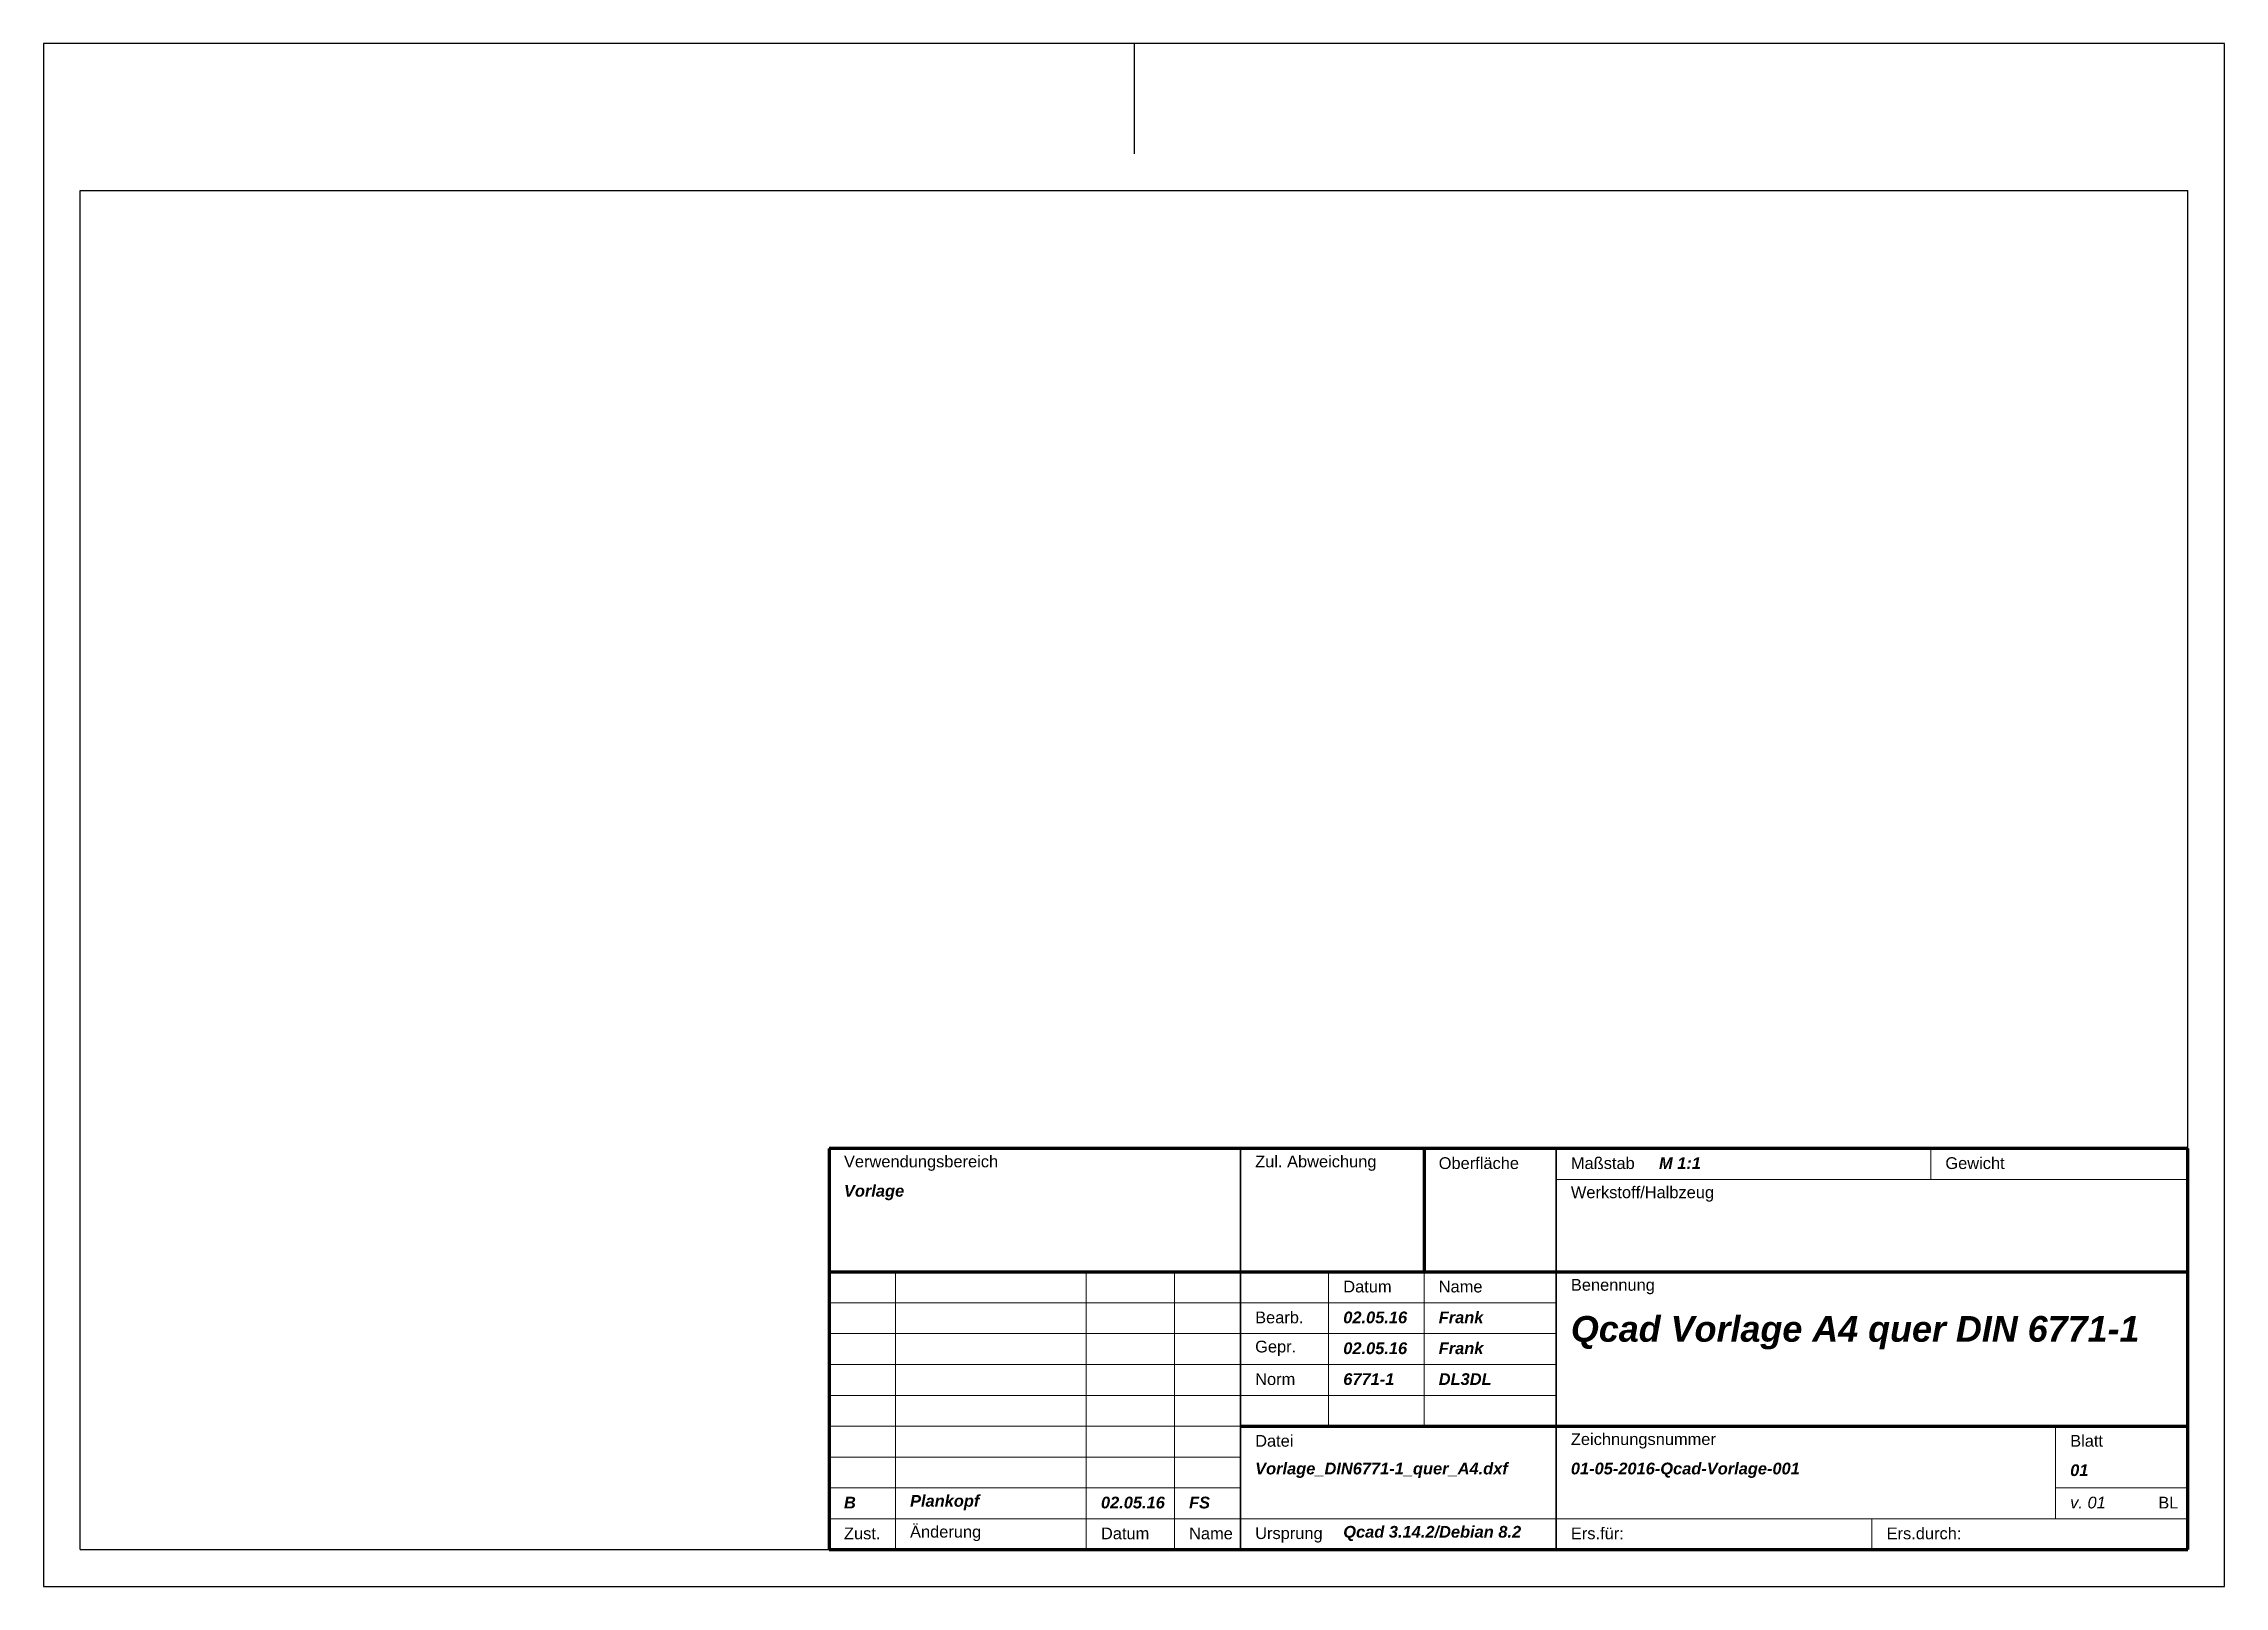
# Model space of a CAD drawing. Header units: millimetres. Extents: x 0 to 297, y 0 to 210.
import ezdxf

# ---------------------------------------------------------------- set-up
doc = ezdxf.new("R2010")
doc.units = ezdxf.units.MM
for name, color, linetype, true_color in [('Blattrahmen Din A4', 5, 'Continuous', 0x0000ff), ('Faltung Lochung', 3, 'Continuous', 0x00ff00), ('Plankopf ausgefüllt', 94, 'Continuous', 0x008000), ('Plankopf Text Vorgabe', 1, 'Continuous', 0xff0000)]:
    doc.layers.add(name, color=color, linetype=linetype, true_color=true_color)
for name, color, linetype, lineweight, true_color in [('Plankopf Rahmen 0.18', 5, 'Continuous', 18, 0x0000ff), ('Plankopf Rahmen 0.35', 5, 'Continuous', 35, 0x0000ff), ('Plankopf Rahmen 0.7', 5, 'Continuous', 70, 0x0000ff)]:
    doc.layers.add(name, color=color, linetype=linetype, lineweight=lineweight, true_color=true_color)
doc.styles.add('textstyle0', font='')
doc.styles.add('textstyle1', font='')
doc.styles.add('textstyle10', font='')
doc.styles.add('textstyle11', font='')
doc.styles.add('textstyle12', font='')
doc.styles.add('textstyle13', font='')
doc.styles.add('textstyle14', font='')
doc.styles.add('textstyle15', font='')
doc.styles.add('textstyle16', font='')
doc.styles.add('textstyle17', font='')
doc.styles.add('textstyle18', font='')
doc.styles.add('textstyle19', font='')
doc.styles.add('textstyle2', font='')
doc.styles.add('textstyle20', font='')
doc.styles.add('textstyle21', font='')
doc.styles.add('textstyle22', font='')
doc.styles.add('textstyle23', font='')
doc.styles.add('textstyle24', font='')
doc.styles.add('textstyle25', font='')
doc.styles.add('textstyle26', font='')
doc.styles.add('textstyle27', font='')
doc.styles.add('textstyle28', font='')
doc.styles.add('textstyle29', font='')
doc.styles.add('textstyle3', font='')
doc.styles.add('textstyle30', font='')
doc.styles.add('textstyle31', font='')
doc.styles.add('textstyle32', font='')
doc.styles.add('textstyle33', font='')
doc.styles.add('textstyle34', font='')
doc.styles.add('textstyle35', font='')
doc.styles.add('textstyle36', font='')
doc.styles.add('textstyle37', font='')
doc.styles.add('textstyle38', font='')
doc.styles.add('textstyle39', font='')
doc.styles.add('textstyle4', font='')
doc.styles.add('textstyle40', font='')
doc.styles.add('textstyle5', font='')
doc.styles.add('textstyle6', font='')
doc.styles.add('textstyle7', font='')
doc.styles.add('textstyle8', font='')
doc.styles.add('textstyle9', font='')
doc.styles.get('textstyle0').set_extended_font_data('Arial')
doc.styles.get('textstyle1').set_extended_font_data('Arial')
doc.styles.get('textstyle10').set_extended_font_data('Arial')
doc.styles.get('textstyle11').set_extended_font_data('Arial')
doc.styles.get('textstyle12').set_extended_font_data('Arial')
doc.styles.get('textstyle13').set_extended_font_data('Arial')
doc.styles.get('textstyle14').set_extended_font_data('Arial')
doc.styles.get('textstyle15').set_extended_font_data('Arial')
doc.styles.get('textstyle16').set_extended_font_data('Arial')
doc.styles.get('textstyle17').set_extended_font_data('Arial')
doc.styles.get('textstyle18').set_extended_font_data('Arial')
doc.styles.get('textstyle19').set_extended_font_data('Arial')
doc.styles.get('textstyle2').set_extended_font_data('Arial')
doc.styles.get('textstyle20').set_extended_font_data('Arial')
doc.styles.get('textstyle21').set_extended_font_data('Arial')
doc.styles.get('textstyle22').set_extended_font_data('Arial', italic=True, bold=True)
doc.styles.get('textstyle23').set_extended_font_data('Arial', italic=True, bold=True)
doc.styles.get('textstyle24').set_extended_font_data('Arial', italic=True, bold=True)
doc.styles.get('textstyle25').set_extended_font_data('Arial', italic=True, bold=True)
doc.styles.get('textstyle26').set_extended_font_data('Arial', italic=True, bold=True)
doc.styles.get('textstyle27').set_extended_font_data('Arial', italic=True, bold=True)
doc.styles.get('textstyle28').set_extended_font_data('Arial', italic=True, bold=True)
doc.styles.get('textstyle29').set_extended_font_data('Arial', italic=True, bold=True)
doc.styles.get('textstyle3').set_extended_font_data('Arial')
doc.styles.get('textstyle30').set_extended_font_data('Arial', italic=True, bold=True)
doc.styles.get('textstyle31').set_extended_font_data('Arial')
doc.styles.get('textstyle32').set_extended_font_data('Arial', italic=True, bold=True)
doc.styles.get('textstyle33').set_extended_font_data('Arial', italic=True, bold=True)
doc.styles.get('textstyle34').set_extended_font_data('Arial', italic=True, bold=True)
doc.styles.get('textstyle35').set_extended_font_data('Arial', italic=True)
doc.styles.get('textstyle36').set_extended_font_data('Arial', italic=True, bold=True)
doc.styles.get('textstyle37').set_extended_font_data('Arial', italic=True, bold=True)
doc.styles.get('textstyle38').set_extended_font_data('Arial', italic=True, bold=True)
doc.styles.get('textstyle39').set_extended_font_data('Arial', italic=True, bold=True)
doc.styles.get('textstyle4').set_extended_font_data('Arial')
doc.styles.get('textstyle40').set_extended_font_data('Arial', italic=True, bold=True)
doc.styles.get('textstyle5').set_extended_font_data('Arial')
doc.styles.get('textstyle6').set_extended_font_data('Arial')
doc.styles.get('textstyle7').set_extended_font_data('Arial')
doc.styles.get('textstyle8').set_extended_font_data('Arial')
doc.styles.get('textstyle9').set_extended_font_data('Arial')

msp = doc.modelspace()

# ---------------------------------------------------------------- linework, layer by layer
at = {"layer": 'Blattrahmen Din A4'}
for p, q in [((297, 210), (0, 210)), ((0, 210), (0, 0)), ((297, 0), (297, 210)), ((5, 5), (5, 190)), ((5, 190), (292, 190)), ((292, 5), (292, 190)), ((5, 5), (292, 5)), ((0, 0), (297, 0))]:
    msp.add_line(p, q, dxfattribs=at)
at = {"layer": 'Faltung Lochung'}
msp.add_line((148.5, 210), (148.5, 195), dxfattribs=at)
at = {"layer": 'Plankopf Rahmen 0.18'}
for p, q in [((107, 55.4), (107, 59.6)), ((107, 59.6), (163, 59.6)), ((163, 59.6), (163, 42.8)), ((163, 59.6), (188, 59.6)), ((188, 59.6), (188, 42.8)), ((188, 59.6), (206, 59.6)), ((206, 59.6), (206, 42.8)), ((206, 59.6), (257, 59.6)), ((257, 59.6), (292, 59.6)), ((257, 59.6), (257, 55.4)), ((292, 55.4), (292, 59.6)), ((107, 51.2), (107, 55.4)), ((257, 55.4), (206, 55.4)), ((257, 55.4), (292, 55.4)), ((292, 51.2), (292, 55.4)), ((107, 47), (107, 51.2)), ((292, 47), (292, 51.2)), ((107, 42.8), (107, 47)), ((292, 42.8), (292, 47)), ((116, 42.8), (107, 42.8)), ((107, 42.8), (107, 38.6)), ((142, 42.8), (116, 42.8)), ((116, 42.8), (116, 38.6)), ((154, 42.8), (142, 42.8)), ((142, 42.8), (142, 38.6)), ((163, 42.8), (154, 42.8)), ((154, 42.8), (154, 38.6)), ((163, 42.8), (163, 9.2)), ((163, 42.8), (188, 42.8)), ((175, 42.8), (175, 21.8)), ((188, 42.8), (206, 42.8)), ((188, 42.8), (188, 21.8)), ((206, 42.8), (206, 9.2)), ((206, 42.8), (292, 42.8)), ((292, 38.6), (292, 42.8)), ((116, 38.6), (107, 38.6)), ((107, 38.6), (107, 34.4)), ((142, 38.6), (116, 38.6)), ((116, 38.6), (116, 34.4)), ((154, 38.6), (142, 38.6)), ((142, 38.6), (142, 34.4)), ((163, 38.6), (154, 38.6)), ((154, 38.6), (154, 34.4)), ((163, 38.6), (175, 38.6)), ((175, 38.6), (188, 38.6)), ((188, 38.6), (206, 38.6)), ((292, 34.4), (292, 38.6)), ((116, 34.4), (107, 34.4)), ((107, 34.4), (107, 30.2)), ((142, 34.4), (116, 34.4)), ((116, 34.4), (116, 30.2)), ((154, 34.4), (142, 34.4)), ((142, 34.4), (142, 30.2)), ((163, 34.4), (154, 34.4)), ((154, 34.4), (154, 30.2)), ((163, 34.4), (175, 34.4)), ((175, 34.4), (188, 34.4)), ((188, 34.4), (206, 34.4)), ((292, 30.2), (292, 34.4)), ((116, 30.2), (107, 30.2)), ((107, 30.2), (107, 26)), ((142, 30.2), (116, 30.2)), ((116, 30.2), (116, 26)), ((154, 30.2), (142, 30.2)), ((142, 30.2), (142, 26)), ((163, 30.2), (154, 30.2)), ((154, 30.2), (154, 26)), ((163, 30.2), (175, 30.2)), ((175, 30.2), (188, 30.2)), ((188, 30.2), (206, 30.2)), ((292, 26), (292, 30.2)), ((116, 26), (107, 26)), ((107, 26), (107, 21.8)), ((142, 26), (116, 26)), ((116, 26), (116, 21.8)), ((154, 26), (142, 26)), ((142, 26), (142, 21.8)), ((163, 26), (154, 26)), ((154, 26), (154, 21.8)), ((163, 26), (175, 26)), ((175, 26), (188, 26)), ((188, 26), (206, 26)), ((292, 21.8), (292, 26)), ((116, 21.8), (107, 21.8)), ((107, 21.8), (107, 17.6)), ((142, 21.8), (116, 21.8)), ((116, 21.8), (116, 17.6)), ((154, 21.8), (142, 21.8)), ((142, 21.8), (142, 17.6)), ((163, 21.8), (154, 21.8)), ((154, 21.8), (154, 17.6)), ((163, 21.8), (175, 21.8)), ((175, 21.8), (188, 21.8)), ((188, 21.8), (206, 21.8)), ((206, 21.8), (292, 21.8)), ((274, 13.4), (274, 21.8)), ((292, 17.6), (292, 21.8)), ((116, 17.6), (107, 17.6)), ((107, 17.6), (107, 13.4)), ((142, 17.6), (116, 17.6)), ((116, 17.6), (116, 13.4)), ((154, 17.6), (142, 17.6)), ((142, 17.6), (142, 13.4)), ((163, 17.6), (154, 17.6)), ((154, 17.6), (154, 13.4)), ((292, 13.4), (292, 17.6)), ((116, 13.4), (107, 13.4)), ((107, 13.4), (107, 9.2)), ((142, 13.4), (116, 13.4)), ((116, 13.4), (116, 9.2)), ((154, 13.4), (142, 13.4)), ((142, 13.4), (142, 9.2)), ((163, 13.4), (154, 13.4)), ((154, 13.4), (154, 9.2)), ((292, 13.4), (274, 13.4)), ((274, 13.4), (274, 9.2)), ((292, 9.2), (292, 13.4)), ((292, 9.2), (292, 13.4)), ((116, 9.2), (107, 9.2)), ((107, 9.2), (107, 5)), ((142, 9.2), (116, 9.2)), ((116, 9.2), (116, 5)), ((154, 9.2), (142, 9.2)), ((142, 9.2), (142, 5)), ((163, 9.2), (154, 9.2)), ((154, 9.2), (154, 5)), ((206, 9.2), (163, 9.2)), ((163, 9.2), (163, 5)), ((249, 9.2), (206, 9.2)), ((206, 9.2), (206, 5)), ((292, 9.2), (249, 9.2)), ((249, 9.2), (249, 5)), ((292, 5), (292, 9.2)), ((292, 5), (107, 5))]:
    msp.add_line(p, q, dxfattribs=at)
at = {"layer": 'Plankopf Rahmen 0.35'}
for p, q in [((163, 59.6), (163, 5)), ((206, 59.6), (206, 5))]:
    msp.add_line(p, q, dxfattribs=at)
at = {"layer": 'Plankopf Rahmen 0.7'}
for p, q in [((292, 59.6), (107, 59.6)), ((107, 59.6), (107, 5)), ((188, 59.6), (188, 42.8)), ((292, 5), (292, 59.6)), ((107, 42.8), (292, 42.8)), ((163, 21.8), (292, 21.8)), ((107, 5), (292, 5))]:
    msp.add_line(p, q, dxfattribs=at)

# ---------------------------------------------------------------- texts
at = {"layer": 'Plankopf ausgefüllt'}
for s, insert, char_height, attachment_point, style in [('M 1:1', (220, 57.6), 1.6, 4, 'textstyle37'), ('Vorlage', (109, 53.6), 1.6, 4, 'textstyle36'), ('02.05.16', (177, 36.6), 1.6, 4, 'textstyle27'), ('Frank', (190, 36.6), 1.6, 4, 'textstyle29'), ('Qcad Vorlage A4 quer DIN 6771-1', (208, 36.8), 3.5, 1, 'textstyle38'), ('02.05.16', (177, 32.4), 1.6, 4, 'textstyle28'), ('Frank', (190, 32.4), 1.6, 4, 'textstyle30'), ('6771-1', (177, 28.2), 1.6, 4, 'textstyle26'), ('DL3DL', (190, 28.2), 1.6, 4, 'textstyle40'), ('Vorlage_DIN6771-1_quer_A4.dxf', (165, 15.8), 1.6, 4, 'textstyle32'), ('01-05-2016-Qcad-Vorlage-001', (208, 15.8), 1.6, 4, 'textstyle33'), ('01', (276, 15.8), 1.6, 4, 'textstyle34'), ('B', (109, 11.4), 1.6, 4, 'textstyle22'), ('Plankopf', (118, 11.4), 1.6, 4, 'textstyle23'), ('02.05.16', (144, 11.4), 1.6, 4, 'textstyle24'), ('FS', (156, 11.4), 1.6, 4, 'textstyle25'), ('v. 01', (276, 11.4), 1.6, 4, 'textstyle35'), ('Qcad 3.14.2/Debian 8.2', (177, 7.2), 1.6, 4, 'textstyle39')]:
    msp.add_mtext(s, dxfattribs=dict(at, insert=insert, char_height=char_height, attachment_point=attachment_point, style=style))
at = {"layer": 'Plankopf Text Vorgabe', "char_height": 1.6, "attachment_point": 4}
for s, insert, style in [('Verwendungsbereich', (109, 57.6), 'textstyle0'), ('Zul. Abweichung', (165, 57.6), 'textstyle1'), ('Oberfläche', (190, 57.6), 'textstyle2'), ('Maßstab', (208, 57.6), 'textstyle3'), ('Gewicht', (259, 57.6), 'textstyle4'), ('Werkstoff/Halbzeug', (208, 53.4), 'textstyle17'), ('Datum', (177, 40.8), 'textstyle5'), ('Name', (190, 40.8), 'textstyle6'), ('Benennung', (208, 40.8), 'textstyle18'), ('Bearb.', (165, 36.6), 'textstyle7'), ('Gepr.', (165, 32.4), 'textstyle8'), ('Norm', (165, 28.2), 'textstyle9'), ('Zeichnungsnummer', (208, 19.8), 'textstyle19'), ('Datei', (165, 19.8), 'textstyle31'), ('Blatt', (276, 19.8), 'textstyle20'), ('BL', (288, 11.4), 'textstyle21'), ('Zust.', (109, 7.2), 'textstyle10'), ('Änderung', (118, 7.2), 'textstyle11'), ('Datum', (144, 7.2), 'textstyle12'), ('Name', (156, 7.2), 'textstyle13'), ('Ursprung', (165, 7), 'textstyle14'), ('Ers.für:', (208, 7.2), 'textstyle15'), ('Ers.durch:', (251, 7.2), 'textstyle16')]:
    msp.add_mtext(s, dxfattribs=dict(at, insert=insert, style=style))

doc.saveas('drawing.dxf')
